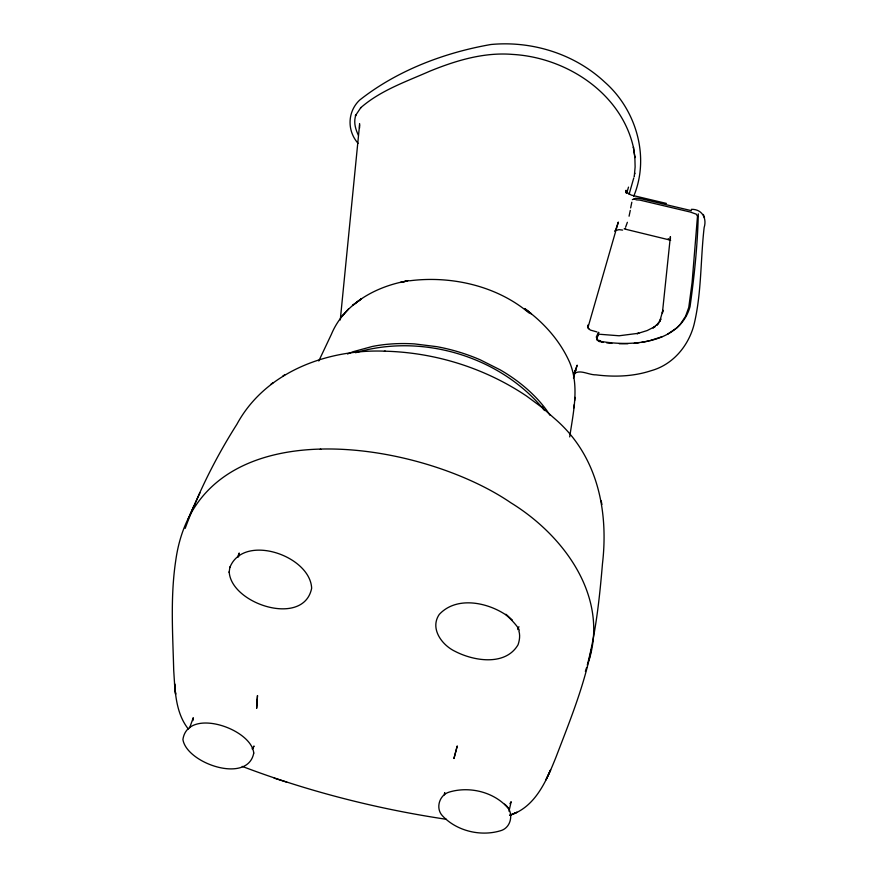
<?xml version="1.0" encoding="UTF-8"?>
<svg xmlns="http://www.w3.org/2000/svg" width="877" height="877" viewBox="0 0 877 877"><rect width="100%" height="100%" fill="white"/><g stroke="black" fill="none" stroke-linecap="round" stroke-linejoin="round"><path stroke-width="1.32" d="M359.559 128.053L359.581 123.547M569.71 436.91C573.251 412.541 579.598 386.308 569.699 362.475C560.184 340.934 543.937 322.703 524.983 308.934L531.429 313.9L524.786 308.529M625.937 192.545L626.079 190.298L625.959 192.787L625.948 190.528L626.814 192.819L626.529 192.195L631.33 195.122L666.41 203.42M359.581 124.786L340.276 319.962M587.711 327.088L587.886 325.093L587.579 327.143M670.477 238.423L670.379 236.615L662.376 313.199L662.935 310.25L659.636 321.706L660.885 318.976L657.016 325.115L658.813 322.889L653.058 327.965L655.174 326.485L647.182 330.552L637.053 333.688L638.862 333.249L619.096 335.77L600.405 334.323M574.643 400.723L575.005 397.358M573.898 407.86L574.26 404.494M444.486 794.869L444.727 792.633L444.387 794.069M192.918 720.631L193.258 717.726L189.618 727.866M630.651 207.926L631.824 202.203M588.862 660.798C608.978 596.272 563.637 535.222 510.809 502.751L510.392 502.466C417.057 438.895 197.511 404.757 175.773 560.337C170.248 596.733 172.758 633.731 173.712 670.368C175.06 690.418 175.301 712.519 188.358 729.061M229.829 567.551C243.411 532.799 310.195 555.492 311.653 588.248C303.771 627.548 230.881 604.132 229.204 571.76M229.116 572.418L229.938 566.882M238.489 556.928L239.224 553.014L237.656 556.917M508.989 811.203L511.17 801.688L509.965 803.65M634.378 176.003L634.268 176.595L635.123 166.904L634.849 157.038L633.391 147.084L634.926 157.608L634.849 157.038M634.816 173.821L634.937 173.24M630.278 210.425L629.072 216.213M633.786 177.878L629.05 194.475M591.328 649.243C583.929 686.636 569.392 722.111 555.821 757.596C546.579 780.409 535.54 807.147 509.877 815.248L517.013 812.266L509.932 815.215M517.923 629.686L518.252 628.151M355.963 114.843C353.332 121.739 355.338 128.996 358.441 135.343M587.305 665.084C595.965 631.977 599.605 597.697 602.477 563.67C608.715 510.381 597.292 455.273 554.977 418.899L542.041 407.498L526.726 396.163C485.156 368.176 435.518 352.565 385.452 351.206L384.389 351.217M573.459 378.086L577.165 365.161L574.83 371.662M587.996 327.406L618.34 222.078L616.213 228.283M626.704 193.159L628.513 187.119M185.179 528.382C198.542 492.041 216.104 456.983 236.9 424.271C265.347 371.629 328.162 348.772 385.452 351.206M585.365 671.387L586.625 667.518M633.632 196.459C650.043 157.29 636.461 110.272 605.196 82.504L604.779 82.142C574.632 53.892 532.032 40.66 491.12 44.486L490.769 44.53C444.146 52.686 396.974 70.577 359.636 100.099C347.445 111.631 346.864 130.717 358.068 143.335M252.784 748.651L254.034 746.031L252.127 748.859M627.373 222.298L625.608 227.165M615.084 231.144L615.84 229.237M188.127 518.932L193.817 506.27L193.302 507.388M355.613 115.205L355.36 115.753L360.929 107.487L360.502 107.937C380.322 90.441 406.095 81.671 429.927 71.136C456.117 60.48 484.06 52.039 512.672 54.418C566.29 57.443 621.387 93.105 633.479 147.632M189.695 515.424L199.923 492.863M318.789 360.984L331.353 334.389C344.102 303.497 376.452 286.165 408.013 280.804L400.625 282.449L408.572 280.585M517.967 628.754L518.932 626.704M574.38 372.857L575.63 370.39L574.271 372.988M573.975 373.569L575.63 370.39M597.741 335.102L598.344 333.962M615.007 231.298L616.213 229.072M624.895 228.546L624.479 228.557M348.476 308.989L341.997 316.345L343.652 314.47M573.887 373.953C579.883 368.866 588.599 375.082 596.13 374.863C614.514 377.176 633.501 376.529 651.194 370.675C672.791 364.733 688.478 345.987 693.992 324.753C701.688 293.017 700.416 259.855 704.143 227.549C707.114 218.143 701.94 209.022 691.372 209.329M271.092 384.06L273.284 382.58M282.898 375.992L284.992 374.567M632.35 199.627L635.748 198.213L639.947 198.476L691.482 210.677M667.616 334.159L676.704 328.009L680.256 324.391L685.551 316.301L688.763 307.443L692.085 282.537L697.489 216.202L696.283 214.174L690.265 212.026L639.826 200.088L635.989 199.824M662.069 336.724L650.109 340.583M624.194 228.941L625.597 228.458M355.558 352.729C422.122 332.876 500.811 356.413 544.595 410.546M616.421 230.344L618.943 229.653L622.615 230.092M634.082 199.101L635.858 198.673M641.383 342.436L648.969 340.912M409.548 280.804C450.899 275.466 496.755 285.727 528.919 312.914M634.279 343.324L639.015 342.732M627.965 343.718L619.261 343.762M320.269 449.265L320.829 449.265M606.731 342.874L611.85 343.378M446.448 819.315C376.847 808.923 308.024 791.383 242.216 766.399M596.963 331.923L590.32 330.059L588.237 328.097L588.577 328.798L587.634 326.211M600.953 342.041L603.091 342.436M625.663 229.259L669.973 240.057M599.616 341.175C631.155 346.853 679.62 343.828 690.035 306.687C694.332 276.08 697.632 244.584 698.289 213.856M274.161 778.14L286.823 782.185M598.553 341.23L599.583 341.69M669.984 239.936L668.011 239.015L670.664 240.287M507.125 615.72C488.281 602.4 456.731 595.615 439.267 614.426C429.587 628.557 441.986 645.198 455.174 651.392C473.986 661.148 505.536 666.224 518.077 644.716C519.535 640.342 520.269 635.584 518.91 631.056C522.396 628.809 493.334 602.685 512.332 620.434L507.377 615.95M597.051 339.936L597.676 340.627L596.798 338.467L598.607 334.356L599.254 334.532M507.991 808.057C494.113 791.92 469.48 786.011 449.342 792.052C439.498 794.737 435.266 808.046 442.304 815.643C456.402 830.914 480.234 836.669 500.011 830.892C512.124 827.987 514.361 811.159 504.571 804.165M597.336 339.706L596.294 337.031L598.487 332.317L598.651 332.931M550.109 415.369L546.426 409.943A135.628 91.614 16.7 0 0 518.241 381.835A136.834 92.392 16.7 0 0 500.252 369.886L480.289 359.844A135.716 91.679 16.7 0 0 436.812 346.667L414.591 343.916A136.691 92.293 16.7 0 0 372.418 346.448L353.672 351.567A135.639 91.614 16.7 0 0 347.5 353.979M543.773 409.526L541.931 406.358L542.797 408.287M703.376 214.437L704.494 217.748M598.75 332.723L598.925 333.326M601.194 500.811L601.929 504.505M257.235 699.386L256.654 708.353L257.498 695.549L257.235 699.386M253.749 753.069C247.785 784.476 186.571 763.374 182.92 739.497C187.667 706.972 251.403 728.557 253.749 753.069M457.18 746.174L453.968 758.452L457.18 746.174M548.629 774.106L545.933 779.905L550.624 769.831L548.629 774.106M358.846 300.69L352.532 305.492L361.532 298.739L358.846 300.69M600.032 341.01L598.662 340.309L600.032 341.01M174.994 687.908L174.567 683.731L175.619 694.288L174.994 687.908"/></g></svg>
